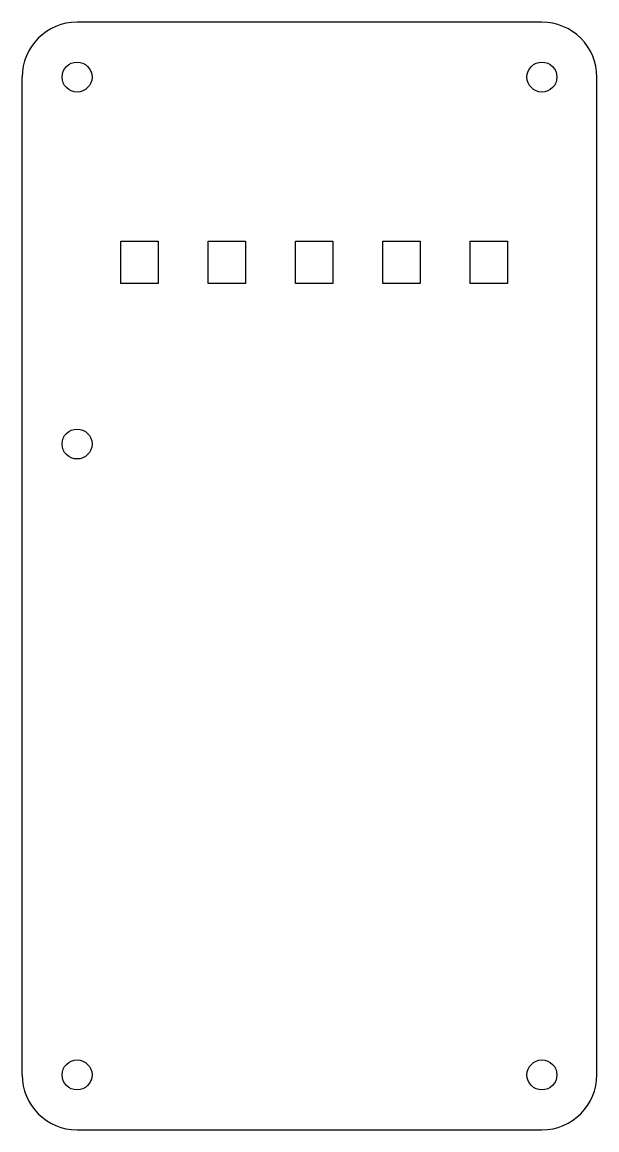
# Model space of a CAD drawing. Extents: x 118.6 to 164.7, y -106.2 to -17.4.
import ezdxf

# ---------------------------------------------------------------- set-up
doc = ezdxf.new("R2010")
doc.units = 0
doc.layers.add('BLACK', color=7, linetype='CONTINUOUS')

msp = doc.modelspace()

# ---------------------------------------------------------------- linework, layer by layer
at = {"layer": 'BLACK', "linetype": 'CONTINUOUS'}
for p, q in [((160.25, -17.4), (123, -17.4)), ((118.6, -101.75), (118.6, -21.8)), ((164.65, -101.75), (164.65, -21.8)), ((126.5, -34.95), (129.5, -34.95)), ((126.5, -38.35), (126.5, -34.95)), ((129.5, -34.95), (129.5, -38.35)), ((133.5, -38.35), (133.5, -34.95)), ((133.5, -34.95), (136.5, -34.95)), ((136.5, -34.95), (136.5, -38.35)), ((140.5, -34.95), (143.5, -34.95)), ((140.5, -38.35), (140.5, -34.95)), ((143.5, -34.95), (143.5, -38.35)), ((147.5, -34.95), (150.5, -34.95)), ((147.5, -38.35), (147.5, -34.95)), ((150.5, -34.95), (150.5, -38.35)), ((154.5, -38.35), (154.5, -34.95)), ((154.5, -34.95), (157.5, -34.95)), ((157.5, -34.95), (157.5, -38.35)), ((129.5, -38.35), (126.5, -38.35)), ((136.5, -38.35), (133.5, -38.35)), ((143.5, -38.35), (140.5, -38.35)), ((150.5, -38.35), (147.5, -38.35)), ((157.5, -38.35), (154.5, -38.35)), ((123, -106.15), (160.25, -106.15))]:
    msp.add_line(p, q, dxfattribs=at)
at = {"layer": 'BLACK'}
for centre in [(123, -21.8), (160.25, -21.8), (123, -51.2), (123, -101.75), (160.25, -101.75)]:
    msp.add_circle(centre, 1.2, dxfattribs=at)
for centre, start, end in [((123, -21.8), 90, 180), ((160.25, -21.8), -0.00001, 90), ((123, -101.75), 180, 270), ((160.25, -101.75), -90, 0)]:
    msp.add_arc(centre, 4.4, start, end, dxfattribs=at)

doc.saveas('drawing.dxf')
